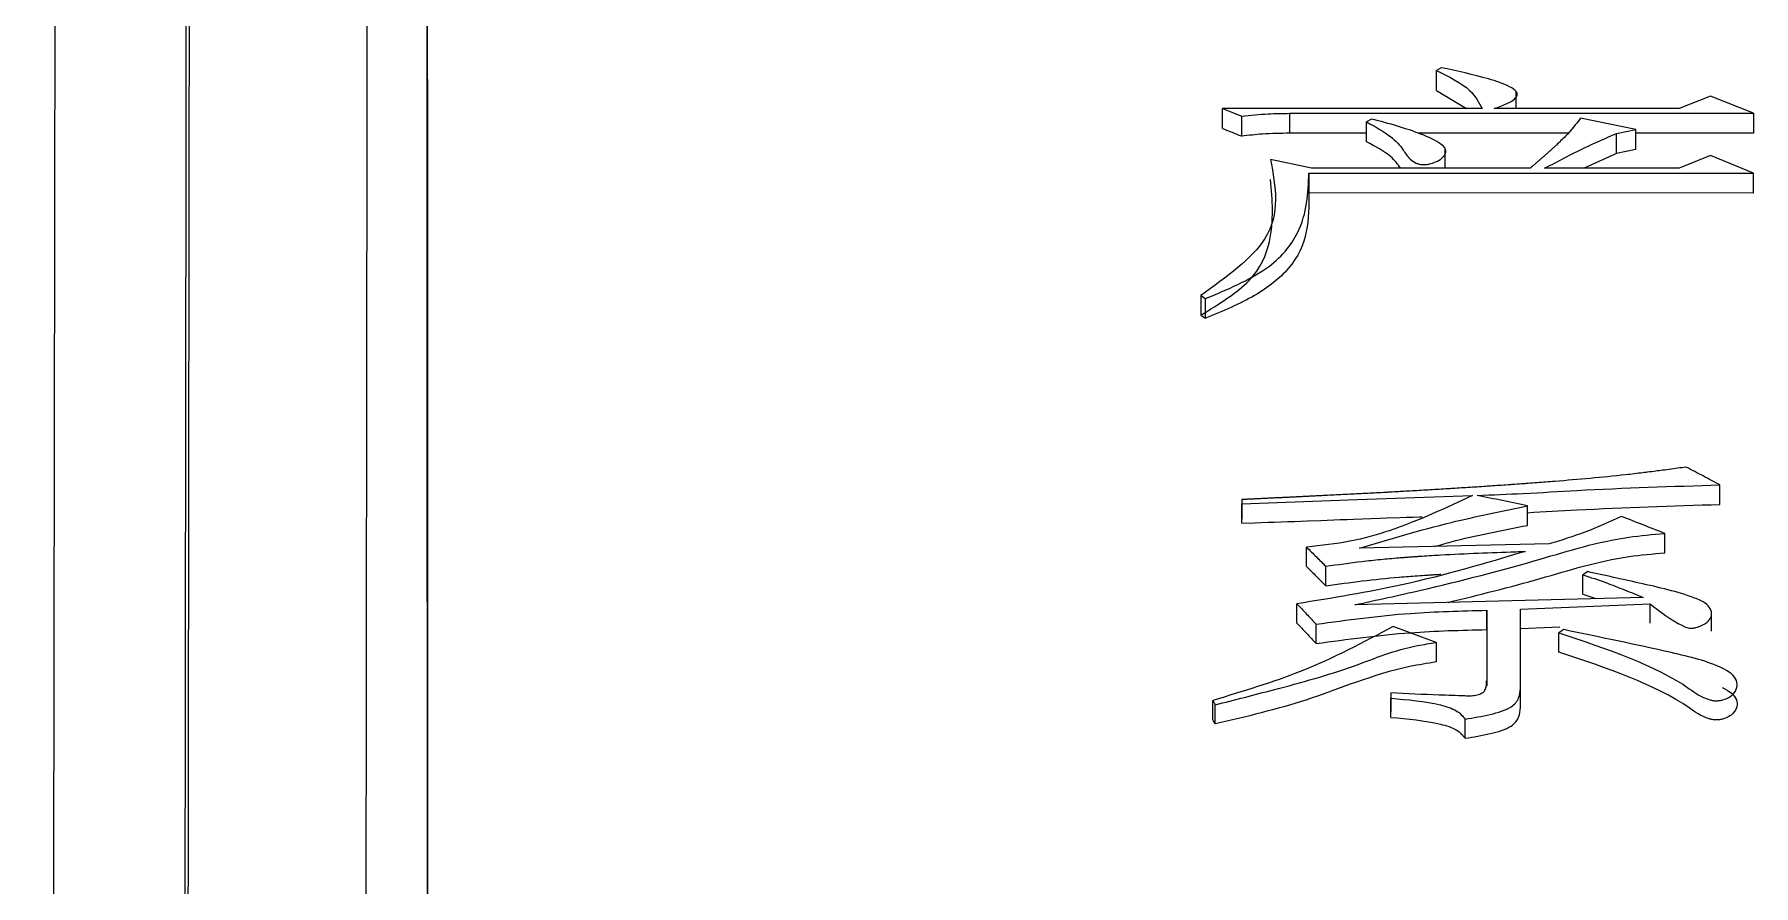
# Model space of a CAD drawing. Header units: millimetres. Extents: x 1890 to 4327, y 775 to 2498.
# Drawn here: x 2441.79 to 2449.53, y 2277.25 to 2281.08 of the extents above; entities that cross this region are included whole.
import ezdxf

# ---------------------------------------------------------------- set-up
doc = ezdxf.new("R2010")
doc.units = ezdxf.units.MM

msp = doc.modelspace()

# ---------------------------------------------------------------- linework, layer by layer
at = {"color": 7, "linetype": 'Continuous', "lineweight": 25}
for p, q in [((2448.1212, 2280.9265), (2448.0995, 2280.9138)), ((2448.0995, 2280.8237), (2448.0995, 2280.9138)), ((2448.0995, 2280.8237), (2448.2354, 2280.7427)), ((2448.4581, 2280.7427), (2448.4581, 2280.8213)), ((2447.1368, 2280.6529), (2447.1368, 2280.7427)), ((2447.1368, 2280.7427), (2447.2234, 2280.7083)), ((2448.3051, 2280.7427), (2447.1368, 2280.7427)), ((2449.1921, 2280.7427), (2448.3592, 2280.7427)), ((2449.3327, 2280.7985), (2449.1921, 2280.7427)), ((2449.5275, 2280.7211), (2449.3327, 2280.7985)), ((2447.2234, 2280.6185), (2447.2234, 2280.7083)), ((2447.4397, 2280.6314), (2447.4397, 2280.7212)), ((2447.4397, 2280.7212), (2449.5275, 2280.7211)), ((2447.8075, 2280.6953), (2447.7859, 2280.6824)), ((2448.9974, 2280.6478), (2448.7486, 2280.6996)), ((2449.5275, 2280.7211), (2449.5275, 2280.6313)), ((2447.7859, 2280.6314), (2447.4397, 2280.6314)), ((2448.6916, 2280.6314), (2448.0189, 2280.6314)), ((2448.9109, 2280.6305), (2448.9974, 2280.6478)), ((2448.9109, 2280.5408), (2448.9109, 2280.6305)), ((2448.9974, 2280.5581), (2448.9974, 2280.6478)), ((2449.5275, 2280.6313), (2448.9974, 2280.6313)), ((2447.5371, 2280.474), (2447.3533, 2280.5133)), ((2448.1388, 2280.474), (2448.1388, 2280.5643)), ((2448.9109, 2280.5408), (2448.7648, 2280.474)), ((2448.9974, 2280.5581), (2448.9109, 2280.5408)), ((2449.3328, 2280.5307), (2449.1921, 2280.474)), ((2449.5275, 2280.4521), (2449.3328, 2280.5307)), ((2447.5262, 2280.4521), (2447.5262, 2280.3627)), ((2447.5262, 2280.4521), (2449.5275, 2280.4521)), ((2448.5215, 2280.474), (2447.5371, 2280.474)), ((2449.1921, 2280.474), (2448.5864, 2280.474)), ((2449.5275, 2280.3626), (2449.5275, 2280.4521)), ((2449.5275, 2280.3626), (2447.5262, 2280.3627)), ((2447.0395, 2279.9012), (2447.0395, 2279.8125)), ((2447.0395, 2279.9012), (2447.0611, 2279.8877)), ((2447.0611, 2279.7989), (2447.0611, 2279.8877)), ((2447.0395, 2279.8125), (2447.0611, 2279.7989)), ((2449.376, 2278.9619), (2449.376, 2279.0495)), ((2447.2234, 2278.9835), (2447.2234, 2278.8959)), ((2447.2234, 2278.877), (2447.2234, 2278.9645)), ((2448.5105, 2278.8676), (2448.5105, 2278.9551)), ((2447.2234, 2278.877), (2447.2234, 2278.8959)), ((2449.1272, 2278.7442), (2449.1272, 2278.8315)), ((2447.5155, 2278.6822), (2447.5155, 2278.7695)), ((2448.608, 2278.7838), (2447.7536, 2278.7647)), ((2447.602, 2278.5961), (2447.602, 2278.6833)), ((2448.7595, 2278.5578), (2448.7595, 2278.6449)), ((2447.4722, 2278.4277), (2447.4722, 2278.5147)), ((2448.4782, 2278.4905), (2449.0624, 2278.5147)), ((2448.4782, 2278.1341), (2448.4782, 2278.4905)), ((2448.7595, 2278.5578), (2448.8176, 2278.5381)), ((2447.5588, 2278.3358), (2447.5588, 2278.4226)), ((2448.0994, 2278.34), (2447.9049, 2278.4129)), ((2448.3268, 2278.4857), (2448.3268, 2278.1882)), ((2449.3374, 2278.4646), (2449.3374, 2278.4788)), ((2449.3374, 2278.3913), (2449.3374, 2278.462)), ((2448.0994, 2278.34), (2448.0994, 2278.2532)), ((2448.3268, 2278.3987), (2448.3268, 2278.1453)), ((2448.4782, 2278.4036), (2448.656, 2278.4109)), ((2448.6729, 2278.3983), (2448.6513, 2278.3837)), ((2448.6513, 2278.2969), (2448.6513, 2278.3837)), ((2447.8941, 2278.1145), (2447.8941, 2278.028)), ((2448.4782, 2278.0477), (2448.4782, 2278.1341)), ((2447.0936, 2277.9936), (2447.0936, 2278.08)), ((2447.8941, 2278.0034), (2447.8941, 2278.0898)), ((2447.8941, 2278.0034), (2447.8941, 2278.028)), ((2448.2294, 2277.9097), (2448.2294, 2277.9959))]:
    msp.add_line(p, q, dxfattribs=at)
at = {"color": 7, "linetype": 'Continuous', "lineweight": 25, "flags": 128}
for points in [[(2447.7859, 2280.5926), (2447.7859, 2280.6259), (2447.7859, 2280.6542), (2447.7859, 2280.6824)], [(2447.2234, 2278.9645), (2447.7426, 2278.9835), (2448.2618, 2279.0024)], [(2447.2234, 2278.877), (2447.2827, 2278.8792), (2447.3123, 2278.8802), (2447.342, 2278.8813), (2447.3716, 2278.8824), (2447.4012, 2278.8835), (2447.4309, 2278.8846), (2447.4605, 2278.8856), (2447.4901, 2278.8867), (2447.5198, 2278.8878), (2447.5791, 2278.89), (2447.6087, 2278.891), (2447.6383, 2278.8921), (2447.668, 2278.8932), (2447.6976, 2278.8943), (2447.7273, 2278.8953), (2447.8458, 2278.8997), (2447.8754, 2278.9007), (2447.9347, 2278.9029), (2447.9644, 2278.904), (2447.994, 2278.905), (2448.0236, 2278.9061), (2448.0355, 2278.9066)], [(2448.7811, 2278.6593), (2448.7703, 2278.6521), (2448.7595, 2278.6449)], [(2449.0299, 2278.5437), (2448.381, 2278.5268), (2447.7322, 2278.5099)], [(2448.3268, 2278.3987), (2448.3268, 2278.4274), (2448.3268, 2278.4565), (2448.3268, 2278.4857)], [(2447.1044, 2277.9739), (2447.1044, 2278.0095), (2447.1044, 2278.0349), (2447.1044, 2278.0602)]]:
    msp.add_lwpolyline(points, dxfattribs=at)
at = {"color": 7, "linetype": 'Continuous', "lineweight": 25}
for points, knots in [([(2443.5579, 2287.5188), (2443.5579, 2287.4148), (2443.558, 2286.894), (2443.558, 2285.5271), (2443.5581, 2283.3673), (2443.5582, 2280.7488), (2443.5582, 2278.2863), (2443.5582, 2274.7785), (2443.5583, 2271.6355), (2443.5583, 2267.3204), (2443.5583, 2262.6334), (2443.5584, 2257.5012), (2443.5584, 2252.0776), (2443.5585, 2247.5189), (2443.5585, 2241.5965), (2443.5586, 2236.6907), (2443.5587, 2230.0117), (2443.5588, 2225.719), (2443.5588, 2222.7178)], [0, 0, 0, 0, 0.020124, 0.100733, 0.181328, 0.221587, 0.302184, 0.342442, 0.423039, 0.463298, 0.543894, 0.624491, 0.664749, 0.745346, 0.785604, 0.8662, 0.906458, 1, 1, 1, 1]), ([(2443.5584, 2256.4288), (2443.5584, 2257.6135), (2443.5584, 2259.867), (2443.5583, 2263.9073), (2443.5583, 2267.6149), (2443.5582, 2271.8496), (2443.5582, 2274.9235), (2443.5582, 2278.3357), (2443.5581, 2281.3131), (2443.5581, 2283.6566), (2443.558, 2285.597), (2443.5579, 2286.3307), (2443.5579, 2286.8275)], [0, 0, 0, 0, 0.072858, 0.13859, 0.270184, 0.335916, 0.467513, 0.533245, 0.664841, 0.796434, 0.862166, 1, 1, 1, 1]), ([(2441.8893, 2286.5708), (2441.8894, 2286.5991), (2441.8897, 2286.6876), (2441.8884, 2285.7012), (2441.8854, 2283.6883), (2441.8808, 2280.6257), (2441.8756, 2277.2374), (2441.8705, 2273.9), (2441.8658, 2270.8303), (2441.8603, 2267.187), (2441.8537, 2262.9162), (2441.8465, 2258.2705), (2441.8388, 2253.3237), (2441.8306, 2248.1533), (2441.8216, 2242.469), (2441.8117, 2236.272), (2441.801, 2229.5882), (2441.7935, 2224.8974), (2441.7896, 2222.5034)], [0, 0, 0, 0, 0.039342, 0.122943, 0.206183, 0.289063, 0.371582, 0.416612, 0.465601, 0.518547, 0.575452, 0.636313, 0.690059, 0.746552, 0.805793, 0.867782, 0.932518, 1, 1, 1, 1]), ([(2442.3946, 2222.3678), (2442.3992, 2225.6671), (2442.4083, 2232.2656), (2442.4212, 2241.6956), (2442.4332, 2250.5762), (2442.4442, 2258.7339), (2442.4539, 2266.0343), (2442.4622, 2272.3521), (2442.4689, 2277.5741), (2442.474, 2281.6306), (2442.4772, 2284.3786), (2442.4786, 2285.8247), (2442.4783, 2285.8015), (2442.4781, 2285.7927)], [0, 0, 0, 0, 0.094309, 0.188619, 0.282928, 0.377238, 0.471547, 0.565857, 0.660166, 0.754475, 0.848785, 0.943094, 1, 1, 1, 1]), ([(2442.4086, 2222.3191), (2442.4119, 2224.7048), (2442.4184, 2229.4114), (2442.4276, 2236.1607), (2442.4363, 2242.5032), (2442.4443, 2248.3984), (2442.4516, 2253.829), (2442.4593, 2259.562), (2442.467, 2265.3306), (2442.4742, 2270.8109), (2442.48, 2275.278), (2442.4845, 2278.8012), (2442.4878, 2281.4631), (2442.49, 2283.366), (2442.4913, 2284.5848), (2442.4919, 2285.3018), (2442.4917, 2285.3326), (2442.4916, 2285.3473)], [0, 0, 0, 0, 0.06854, 0.13522, 0.200041, 0.263001, 0.324101, 0.38334, 0.468684, 0.549845, 0.626823, 0.699617, 0.768227, 0.832652, 0.892892, 0.948946, 1, 1, 1, 1]), ([(2443.2897, 2284.5935), (2443.2898, 2284.6056), (2443.2901, 2284.7178), (2443.2899, 2284.3652), (2443.2894, 2283.7952), (2443.2888, 2283.2485), (2443.2881, 2282.5743), (2443.2871, 2281.7662), (2443.286, 2280.8264), (2443.2847, 2279.7548), (2443.2826, 2278.0453), (2443.2793, 2275.3591), (2443.2741, 2271.2093), (2443.2674, 2265.9929), (2443.26, 2260.3861), (2443.2524, 2254.7088), (2443.245, 2249.2417), (2443.2368, 2243.2289), (2443.2278, 2236.6813), (2443.218, 2229.6384), (2443.2112, 2224.6961), (2443.2077, 2222.182)], [0, 0, 0, 0, 0.008365, 0.077995, 0.107986, 0.138061, 0.168221, 0.198465, 0.228793, 0.259205, 0.289702, 0.358895, 0.433683, 0.514064, 0.600037, 0.66048, 0.723411, 0.788828, 0.856732, 0.927123, 1, 1, 1, 1]), ([(2448.0995, 2280.9138), (2448.1566, 2280.8856), (2448.2576, 2280.8358), (2448.2907, 2280.7709), (2448.3051, 2280.7427)], [0, 0, 0, 0, 0.565391, 1, 1, 1, 1]), ([(2448.3592, 2280.7427), (2448.3794, 2280.7497), (2448.4192, 2280.7634), (2448.4559, 2280.7858), (2448.465, 2280.8052), (2448.4602, 2280.8229), (2448.4177, 2280.8494), (2448.3038, 2280.8873), (2448.1938, 2280.9109), (2448.1212, 2280.9265)], [0, 0, 0, 0, 0.120818, 0.238007, 0.284295, 0.33086, 0.424999, 0.620775, 1, 1, 1, 1]), ([(2447.2234, 2280.7083), (2447.2631, 2280.7126), (2447.3343, 2280.7202), (2447.4074, 2280.7209), (2447.4397, 2280.7212)], [0, 0, 0, 0, 0.558835, 1, 1, 1, 1]), ([(2447.7859, 2280.6824), (2447.8245, 2280.6612), (2447.8942, 2280.6228), (2447.9483, 2280.5634), (2447.9715, 2280.521), (2448.0006, 2280.5001), (2448.0212, 2280.4926), (2448.035, 2280.4901), (2448.0507, 2280.4901), (2448.0723, 2280.4936), (2448.1004, 2280.5032), (2448.1284, 2280.5195), (2448.1432, 2280.5414), (2448.1425, 2280.5637), (2448.1082, 2280.5952), (2448.0325, 2280.6283), (2447.925, 2280.6647), (2447.8472, 2280.685), (2447.8075, 2280.6953)], [0, 0, 0, 0, 0.156027, 0.282026, 0.363634, 0.404884, 0.41922, 0.430594, 0.442017, 0.458331, 0.488158, 0.530974, 0.573109, 0.616801, 0.655305, 0.770242, 0.882988, 1, 1, 1, 1]), ([(2448.7486, 2280.6996), (2448.7274, 2280.6722), (2448.6955, 2280.6311), (2448.652, 2280.5899), (2448.6344, 2280.5735), (2448.6274, 2280.567), (2448.6202, 2280.5605), (2448.6139, 2280.5547), (2448.6094, 2280.5507), (2448.6058, 2280.5474), (2448.6021, 2280.5442), (2448.5985, 2280.5409), (2448.5948, 2280.5377), (2448.5902, 2280.5336), (2448.5865, 2280.5303), (2448.5828, 2280.5271), (2448.5791, 2280.5239), (2448.5754, 2280.5206), (2448.5708, 2280.5166), (2448.567, 2280.5133), (2448.5624, 2280.5093), (2448.5586, 2280.506), (2448.5549, 2280.5028), (2448.5511, 2280.4995), (2448.5474, 2280.4963), (2448.5427, 2280.4923), (2448.5389, 2280.489), (2448.5342, 2280.485), (2448.5305, 2280.4817), (2448.5259, 2280.4778), (2448.5232, 2280.4755), (2448.5215, 2280.474)], [0, 0, 0, 0, 0.353012, 0.528911, 0.550896, 0.572881, 0.61685, 0.638835, 0.649827, 0.671812, 0.682805, 0.693797, 0.715782, 0.726774, 0.748759, 0.759751, 0.770744, 0.792728, 0.803721, 0.825706, 0.836698, 0.858683, 0.869675, 0.880667, 0.902652, 0.913645, 0.935629, 0.946622, 0.968606, 0.979599, 1, 1, 1, 1]), ([(2447.1368, 2280.6529), (2447.1492, 2280.648), (2447.1698, 2280.6398), (2447.1986, 2280.6283), (2447.2151, 2280.6218), (2447.2234, 2280.6185)], [0, 0, 0, 0, 0.42861, 0.714304, 1, 1, 1, 1]), ([(2447.4397, 2280.6314), (2447.3986, 2280.6309), (2447.3254, 2280.63), (2447.2545, 2280.622), (2447.2234, 2280.6185)], [0, 0, 0, 0, 0.5610854, 1, 1, 1, 1]), ([(2447.9394, 2280.474), (2447.9259, 2280.492), (2447.8929, 2280.5361), (2447.8257, 2280.5716), (2447.7859, 2280.5926)], [0, 0, 0, 0, 0.408631, 1, 1, 1, 1]), ([(2448.5864, 2280.474), (2448.6163, 2280.4897), (2448.6763, 2280.5211), (2448.7817, 2280.5745), (2448.8628, 2280.6097), (2448.9109, 2280.6305)], [0, 0, 0, 0, 0.28957, 0.579171, 1, 1, 1, 1]), ([(2447.3533, 2280.5133), (2447.3758, 2280.3915), (2447.4164, 2280.1729), (2447.1552, 2279.9846), (2447.0395, 2279.9012)], [0, 0, 0, 0, 0.55707, 1, 1, 1, 1]), ([(2447.0395, 2279.8125), (2447.1212, 2279.8629), (2447.2828, 2279.9626), (2447.3744, 2280.1797), (2447.3613, 2280.3312), (2447.3533, 2280.4237)], [0, 0, 0, 0, 0.284866, 0.563033, 1, 1, 1, 1]), ([(2447.0611, 2279.8877), (2447.1599, 2279.9294), (2447.3542, 2280.0115), (2447.5166, 2280.2149), (2447.5226, 2280.3623), (2447.5262, 2280.4521)], [0, 0, 0, 0, 0.287817, 0.565935, 1, 1, 1, 1]), ([(2447.5262, 2280.3627), (2447.5256, 2280.246), (2447.5246, 2280.0825), (2447.2914, 2279.8955), (2447.1385, 2279.8314), (2447.0611, 2279.7989)], [0, 0, 0, 0, 0.551532, 0.772844, 1, 1, 1, 1]), ([(2449.2246, 2279.1295), (2449.1986, 2279.126), (2449.1597, 2279.1208), (2449.1142, 2279.1148), (2449.0816, 2279.1106), (2449.0555, 2279.1073), (2449.0098, 2279.1016), (2448.8722, 2279.0854), (2448.726, 2279.0726), (2448.5929, 2279.0622), (2448.5529, 2279.0591), (2448.5196, 2279.0566), (2448.4863, 2279.0542), (2448.4596, 2279.0522), (2448.4263, 2279.0499), (2448.3996, 2279.048), (2448.3662, 2279.0457), (2448.3395, 2279.0439), (2448.3061, 2279.0416), (2448.2727, 2279.0394), (2448.2393, 2279.0373), (2448.2059, 2279.0352), (2448.1791, 2279.0335), (2448.1457, 2279.0314), (2448.1189, 2279.0298), (2448.0854, 2279.0278), (2448.052, 2279.0258), (2448.0185, 2279.0239), (2447.985, 2279.022), (2447.9582, 2279.0205), (2447.9247, 2279.0186), (2447.8979, 2279.0171), (2447.8644, 2279.0153), (2447.8309, 2279.0135), (2447.7974, 2279.0117), (2447.7639, 2279.01), (2447.7371, 2279.0086), (2447.7036, 2279.0069), (2447.6767, 2279.0055), (2447.6432, 2279.0038), (2447.6164, 2279.0025), (2447.5929, 2279.0013), (2447.5761, 2279.0005), (2447.5594, 2278.9996), (2447.5426, 2278.9988), (2447.5258, 2278.998), (2447.5124, 2278.9973), (2447.4956, 2278.9965), (2447.4822, 2278.9959), (2447.4655, 2278.995), (2447.4487, 2278.9942), (2447.4319, 2278.9934), (2447.4151, 2278.9926), (2447.4017, 2278.992), (2447.3849, 2278.9912), (2447.3715, 2278.9905), (2447.3581, 2278.9899), (2447.348, 2278.9894), (2447.338, 2278.9889), (2447.3296, 2278.9885), (2447.3212, 2278.9881), (2447.3128, 2278.9877), (2447.3044, 2278.9873), (2447.296, 2278.9869), (2447.2893, 2278.9866), (2447.2809, 2278.9862), (2447.2742, 2278.9859), (2447.2658, 2278.9855), (2447.2575, 2278.9851), (2447.2491, 2278.9847), (2447.2409, 2278.9843), (2447.2329, 2278.9839), (2447.2266, 2278.9836), (2447.2234, 2278.9835)], [0, 0, 0, 0, 0.039919, 0.059879, 0.069858, 0.089818, 0.099798, 0.139719, 0.299508, 0.319468, 0.339427, 0.359387, 0.369367, 0.389326, 0.399306, 0.419265, 0.429245, 0.449205, 0.459184, 0.479144, 0.499103, 0.509083, 0.529043, 0.539022, 0.558982, 0.568962, 0.588921, 0.608881, 0.61886, 0.63882, 0.648799, 0.668759, 0.678739, 0.698698, 0.718658, 0.728637, 0.748597, 0.758577, 0.778536, 0.788516, 0.808475, 0.818455, 0.823445, 0.833425, 0.843404, 0.848394, 0.858374, 0.863364, 0.873344, 0.878333, 0.888313, 0.898293, 0.903283, 0.913263, 0.918252, 0.928232, 0.933222, 0.938212, 0.943202, 0.948192, 0.950687, 0.955676, 0.960666, 0.963161, 0.968151, 0.970646, 0.975636, 0.978131, 0.983121, 0.988111, 0.990605, 0.995303, 1, 1, 1, 1]), ([(2449.376, 2279.0495), (2449.3508, 2279.0629), (2449.3003, 2279.0896), (2449.2498, 2279.1162), (2449.2246, 2279.1295)], [0, 0, 0, 0, 0.5, 1, 1, 1, 1]), ([(2448.2835, 2279.0024), (2448.3527, 2279.005), (2448.5024, 2279.0108), (2448.8651, 2279.0337), (2449.1608, 2279.0429), (2449.376, 2279.0495)], [0, 0, 0, 0, 0.189811, 0.410522, 1, 1, 1, 1]), ([(2447.2234, 2278.9835), (2447.2234, 2278.9813), (2447.2234, 2278.9778), (2447.2234, 2278.9729), (2447.2234, 2278.9687), (2447.2234, 2278.9659), (2447.2234, 2278.9645)], [0, 0, 0, 0, 0.34, 0.56, 0.78, 1, 1, 1, 1]), ([(2448.2618, 2279.0024), (2448.1429, 2278.9459), (2447.9761, 2278.8666), (2447.7138, 2278.7914), (2447.5818, 2278.7768), (2447.5155, 2278.7695)], [0, 0, 0, 0, 0.552374, 0.77511, 1, 1, 1, 1]), ([(2447.7536, 2278.7647), (2447.8892, 2278.8054), (2448.1319, 2278.8783), (2448.3947, 2278.9316), (2448.5105, 2278.9551)], [0, 0, 0, 0, 0.558985, 1, 1, 1, 1]), ([(2448.5105, 2278.9551), (2448.4727, 2278.963), (2448.397, 2278.9787), (2448.3213, 2278.9945), (2448.2835, 2279.0024)], [0, 0, 0, 0, 0.5, 1, 1, 1, 1]), ([(2448.5105, 2278.9246), (2448.5841, 2278.9289), (2448.8718, 2278.9455), (2449.1609, 2278.9549), (2449.376, 2278.9619)], [0, 0, 0, 0, 0.25589, 1, 1, 1, 1]), ([(2448.9325, 2278.9076), (2448.8789, 2278.883), (2448.7786, 2278.8369), (2448.6622, 2278.8007), (2448.608, 2278.7838)], [0, 0, 0, 0, 0.534115, 1, 1, 1, 1]), ([(2449.1272, 2278.8315), (2449.0948, 2278.8442), (2449.0299, 2278.8696), (2448.965, 2278.895), (2448.9325, 2278.9076)], [0, 0, 0, 0, 0.5, 1, 1, 1, 1]), ([(2447.7322, 2278.5099), (2447.8318, 2278.5316), (2448.1169, 2278.5937), (2448.5228, 2278.6981), (2448.8711, 2278.8087), (2449.0729, 2278.8267), (2449.1272, 2278.8315)], [0, 0, 0, 0, 0.2109888, 0.6039309, 0.8934821, 1, 1, 1, 1]), ([(2448.0917, 2278.7723), (2448.1166, 2278.7794), (2448.2497, 2278.8176), (2448.3936, 2278.8452), (2448.5105, 2278.8676)], [0, 0, 0, 0, 0.187191, 1, 1, 1, 1]), ([(2448.4999, 2278.7504), (2448.3183, 2278.6962), (2447.9931, 2278.5993), (2447.6318, 2278.5406), (2447.4722, 2278.5147)], [0, 0, 0, 0, 0.558287, 1, 1, 1, 1]), ([(2447.5155, 2278.7695), (2447.5229, 2278.7621), (2447.5377, 2278.7474), (2447.5666, 2278.7187), (2447.588, 2278.6973), (2447.602, 2278.6833)], [0, 0, 0, 0, 0.257188, 0.514375, 1, 1, 1, 1]), ([(2447.602, 2278.6833), (2447.6561, 2278.6912), (2447.7373, 2278.703), (2447.8476, 2278.7146), (2447.9066, 2278.7198), (2447.9413, 2278.7226), (2447.95, 2278.7233), (2447.9587, 2278.724), (2447.9674, 2278.7247), (2447.9779, 2278.7255), (2447.9883, 2278.7263), (2447.9988, 2278.727), (2448.0075, 2278.7276), (2448.0197, 2278.7285), (2448.0564, 2278.7309), (2448.2033, 2278.7399), (2448.3585, 2278.7455), (2448.4854, 2278.7499), (2448.4999, 2278.7504)], [0, 0, 0, 0, 0.185843, 0.278745, 0.371654, 0.383266, 0.394877, 0.400683, 0.412294, 0.423905, 0.435517, 0.447128, 0.458739, 0.464545, 0.487768, 0.580663, 0.952366, 1, 1, 1, 1]), ([(2448.1525, 2278.5208), (2448.2917, 2278.5552), (2448.5638, 2278.6224), (2448.8712, 2278.7215), (2449.0731, 2278.7394), (2449.1272, 2278.7442)], [0, 0, 0, 0, 0.433536, 0.84808, 1, 1, 1, 1]), ([(2447.5155, 2278.6822), (2447.5229, 2278.6749), (2447.5377, 2278.6601), (2447.5666, 2278.6314), (2447.588, 2278.6101), (2447.602, 2278.5961)], [0, 0, 0, 0, 0.257457, 0.514914, 1, 1, 1, 1]), ([(2447.602, 2278.5961), (2447.7112, 2278.6106), (2447.8341, 2278.627), (2447.9874, 2278.6392), (2448.0363, 2278.6425), (2448.0782, 2278.6452), (2448.0992, 2278.6464), (2448.1132, 2278.6472), (2448.1202, 2278.6476)], [0, 0, 0, 0, 0.640516, 0.720423, 0.880251, 0.920204, 0.960157, 1, 1, 1, 1]), ([(2448.7595, 2278.6449), (2448.7941, 2278.6336), (2448.8587, 2278.6125), (2448.9469, 2278.5774), (2449.0022, 2278.5549), (2449.0299, 2278.5437)], [0, 0, 0, 0, 0.3670274, 0.6834212, 1, 1, 1, 1]), ([(2449.0624, 2278.5147), (2449.1063, 2278.4793), (2449.154, 2278.441), (2449.2236, 2278.4084), (2449.2386, 2278.4051), (2449.2535, 2278.4049), (2449.2727, 2278.4085), (2449.2993, 2278.4188), (2449.3275, 2278.437), (2449.3415, 2278.4646), (2449.3359, 2278.4924), (2449.3102, 2278.5203), (2449.2076, 2278.5649), (2449.0214, 2278.6057), (2448.8581, 2278.6421), (2448.7811, 2278.6593)], [0, 0, 0, 0, 0.213502, 0.231462, 0.243028, 0.25469, 0.268683, 0.294821, 0.340397, 0.384399, 0.438731, 0.48193, 0.539954, 0.7829, 1, 1, 1, 1]), ([(2449.0624, 2278.4277), (2449.0624, 2278.435), (2449.0624, 2278.4495), (2449.0624, 2278.4712), (2449.0624, 2278.4929), (2449.0624, 2278.5074), (2449.0624, 2278.5147)], [0, 0, 0, 0, 0.249999, 0.5, 0.75, 1, 1, 1, 1]), ([(2447.9049, 2278.4129), (2447.7716, 2278.3413), (2447.5314, 2278.2121), (2447.2285, 2278.1207), (2447.0936, 2278.08)], [0, 0, 0, 0, 0.554583, 1, 1, 1, 1]), ([(2447.4722, 2278.4277), (2447.4867, 2278.4124), (2447.5155, 2278.3818), (2447.5443, 2278.3511), (2447.5587, 2278.3358)], [0, 0, 0, 0, 0.5, 1, 1, 1, 1]), ([(2447.5588, 2278.4226), (2447.6991, 2278.4419), (2447.9508, 2278.4764), (2448.2114, 2278.4828), (2448.3268, 2278.4857)], [0, 0, 0, 0, 0.5575045, 1, 1, 1, 1]), ([(2447.1044, 2278.0602), (2447.1919, 2278.0826), (2447.4054, 2278.1372), (2447.7138, 2278.221), (2447.9333, 2278.3172), (2448.0709, 2278.336), (2448.0994, 2278.34)], [0, 0, 0, 0, 0.257127, 0.627551, 0.922763, 1, 1, 1, 1]), ([(2447.5588, 2278.3358), (2447.6991, 2278.355), (2447.9508, 2278.3895), (2448.2114, 2278.3959), (2448.3268, 2278.3987)], [0, 0, 0, 0, 0.55749, 1, 1, 1, 1]), ([(2448.6513, 2278.3837), (2448.867, 2278.3118), (2449.1197, 2278.2276), (2449.2927, 2278.0924), (2449.342, 2278.0795), (2449.3581, 2278.078), (2449.3743, 2278.0792), (2449.3948, 2278.0836), (2449.4169, 2278.0927), (2449.4405, 2278.1113), (2449.4545, 2278.1376), (2449.454, 2278.1699), (2449.43, 2278.2004), (2449.3431, 2278.2517), (2449.0771, 2278.3148), (2448.8338, 2278.3651), (2448.6729, 2278.3983)], [0, 0, 0, 0, 0.369973, 0.433396, 0.441379, 0.448953, 0.456564, 0.46449, 0.480827, 0.49655, 0.526966, 0.55702, 0.587567, 0.618801, 0.747888, 1, 1, 1, 1]), ([(2449.3865, 2278.1381), (2449.4012, 2278.13), (2449.4303, 2278.114), (2449.4539, 2278.0833), (2449.4545, 2278.0511), (2449.4405, 2278.0249), (2449.4169, 2278.0063), (2449.3948, 2277.9972), (2449.3743, 2277.9928), (2449.3581, 2277.9916), (2449.342, 2277.9932), (2449.2928, 2278.006), (2449.1196, 2278.141), (2448.867, 2278.2251), (2448.6513, 2278.2969)], [0, 0, 0, 0, 0.050469, 0.09981, 0.148348, 0.197475, 0.222877, 0.249282, 0.262097, 0.274404, 0.286651, 0.299558, 0.402046, 1, 1, 1, 1]), ([(2448.0994, 2278.2532), (2448.0593, 2278.2467), (2447.8421, 2278.2112), (2447.551, 2278.0793), (2447.2434, 2278.0067), (2447.1044, 2277.9739)], [0, 0, 0, 0, 0.11022, 0.597884, 1, 1, 1, 1]), ([(2448.3234, 2278.1677), (2448.3244, 2278.1528), (2448.3256, 2278.1334), (2448.3061, 2278.1113), (2448.2843, 2278.1021), (2448.2561, 2278.0986), (2448.1988, 2278.1016), (2448.0778, 2278.1041), (2447.9669, 2278.1104), (2447.8941, 2278.1145)], [0, 0, 0, 0, 0.164101, 0.214047, 0.265056, 0.31784, 0.372519, 0.58801, 1, 1, 1, 1]), ([(2447.8941, 2278.1145), (2447.8941, 2278.1117), (2447.8941, 2278.1071), (2447.8941, 2278.1007), (2447.8941, 2278.0952), (2447.8941, 2278.0916), (2447.8941, 2278.0898)], [0, 0, 0, 0, 0.34, 0.56, 0.78, 1, 1, 1, 1]), ([(2448.2294, 2277.9959), (2448.267, 2278.0021), (2448.3409, 2278.0143), (2448.4387, 2278.0432), (2448.4744, 2278.0908), (2448.477, 2278.1197), (2448.4782, 2278.1341)], [0, 0, 0, 0, 0.292586, 0.576009, 0.788989, 1, 1, 1, 1]), ([(2447.0936, 2278.08), (2447.0945, 2278.0783), (2447.0968, 2278.0742), (2447.1004, 2278.0676), (2447.1031, 2278.0627), (2447.1044, 2278.0602)], [0, 0, 0, 0, 0.253292, 0.626617, 1, 1, 1, 1]), ([(2447.8941, 2278.0898), (2447.9707, 2278.0834), (2448.0765, 2278.0746), (2448.1956, 2278.0368), (2448.2183, 2278.0094), (2448.2294, 2277.9959)], [0, 0, 0, 0, 0.572733, 0.791395, 1, 1, 1, 1]), ([(2448.2294, 2277.9097), (2448.267, 2277.9159), (2448.3409, 2277.928), (2448.4387, 2277.9569), (2448.4744, 2278.0044), (2448.477, 2278.0333), (2448.4782, 2278.0477)], [0, 0, 0, 0, 0.292738, 0.576228, 0.789119, 1, 1, 1, 1]), ([(2447.1044, 2277.9739), (2447.1035, 2277.9755), (2447.1017, 2277.9789), (2447.0981, 2277.9855), (2447.0954, 2277.9904), (2447.0936, 2277.9936)], [0, 0, 0, 0, 0.253656, 0.507254, 1, 1, 1, 1]), ([(2447.8941, 2278.0034), (2447.9707, 2277.997), (2448.0765, 2277.9882), (2448.1956, 2277.9505), (2448.2183, 2277.9231), (2448.2294, 2277.9097)], [0, 0, 0, 0, 0.5728883, 0.7915302, 1, 1, 1, 1])]:
    msp.add_open_spline(points, degree=3, knots=knots, dxfattribs=at)
msp.add_open_spline([(2447.4722, 2278.5147), (2447.4867, 2278.4994), (2447.5155, 2278.4687), (2447.5443, 2278.438), (2447.5587, 2278.4226)], degree=3, dxfattribs=at)

doc.saveas('drawing.dxf')
